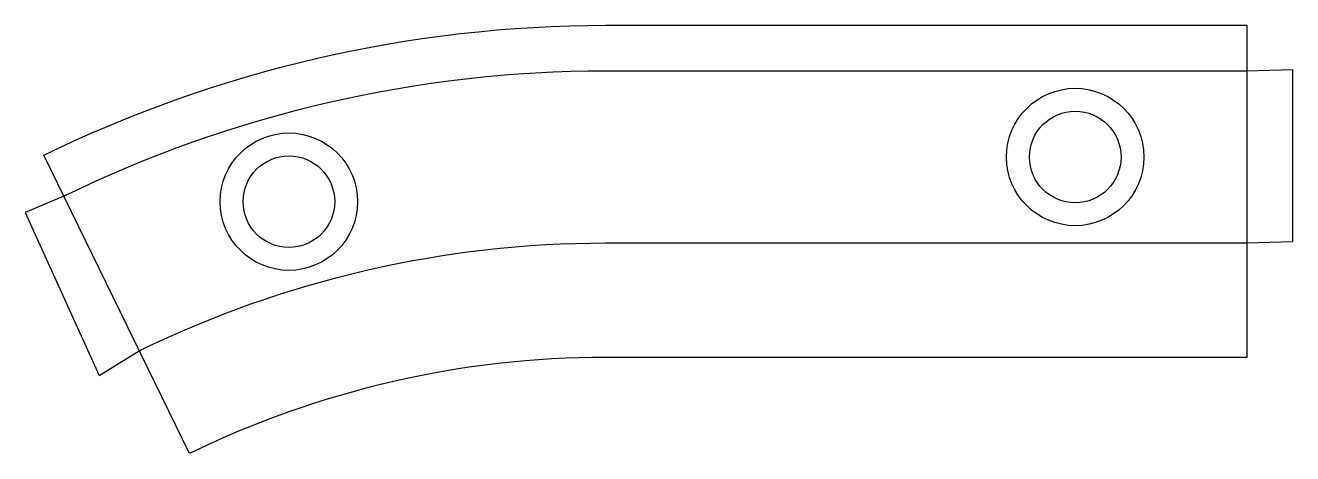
# Model space of a CAD drawing. Extents: x 5 to 116, y 12 to 49.
import ezdxf

# ---------------------------------------------------------------- set-up
doc = ezdxf.new("R2010")
doc.units = 0
doc.layers.get('0').update_dxf_attribs({"linetype": 'CONTINUOUS'})

msp = doc.modelspace()

# ---------------------------------------------------------------- linework, layer by layer
for points in [[(55.92, 49.23), (111.92, 49.23), (111.92, 20.23), (55.92, 20.23, 0.113936), (19.53, 11.83), (6.82, 37.89, -0.113936)], [(111.92, 45.23), (55.92, 45.23, 0.113936), (8.57, 34.3), (5.19, 32.89), (11.63, 18.65), (15.15, 20.81, -0.113936), (55.92, 30.23), (111.92, 30.23), (115.92, 30.35), (115.92, 45.35)]]:
    msp.add_lwpolyline(points, format="xyb", close=True)
for centre, radius in [((96.92, 37.73), 6), ((96.92, 37.73), 4), ((28.22, 33.83), 6), ((28.22, 33.83), 4)]:
    msp.add_circle(centre, radius)

doc.saveas('drawing.dxf')
